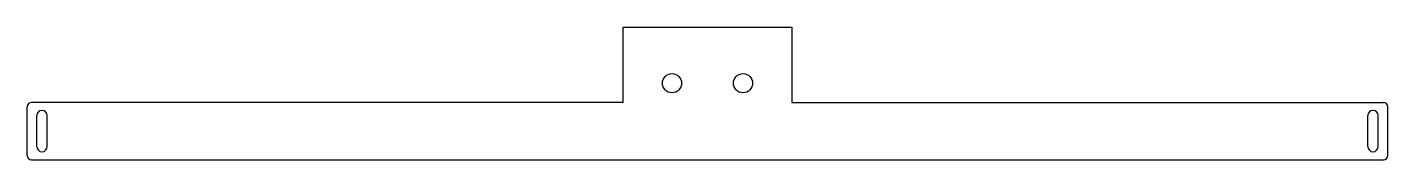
# Model space of a CAD drawing. Extents: x -460 to 460, y -40 to 50.
import ezdxf

# ---------------------------------------------------------------- set-up
doc = ezdxf.new("R2010")
doc.units = 0
doc.layers.add('Sketch', color=7, linetype='CONTINUOUS')

msp = doc.modelspace()

# ---------------------------------------------------------------- linework, layer by layer
at = {"layer": 'Sketch'}
for p, q in [((-57, 50), (57, 50)), ((-57, -1), (-57, 50)), ((57, 50), (57, -1)), ((-460, -37), (-460, -4)), ((-58, -1), (-457, -1)), ((-57, -1), (-58, -1)), ((57, -1), (58, -1)), ((58, -1), (457, -1)), ((460, -37), (460, -4)), ((-453.5, -31), (-453.5, -10)), ((-446.5, -31), (-446.5, -10)), ((446.5, -31), (446.5, -10)), ((453.5, -31), (453.5, -10)), ((-457, -40), (0, -40)), ((0, -40), (457, -40))]:
    msp.add_line(p, q, dxfattribs=at)
for centre in [(-24, 12), (24, 12)]:
    msp.add_circle(centre, 6.5, dxfattribs=at)
for centre, radius, start, end in [((-457, -4), 3, 90, 180), ((-450, -10), 3.5, 0, 180), ((450, -10), 3.5, 0, 180), ((457, -4), 3, 0, 90), ((-450, -31), 3.5, -180, 0), ((450, -31), 3.5, 180, 0), ((-457, -37), 3, 180, -90), ((457, -37), 3, -90, 0)]:
    msp.add_arc(centre, radius, start, end, dxfattribs=at)

doc.saveas('drawing.dxf')
